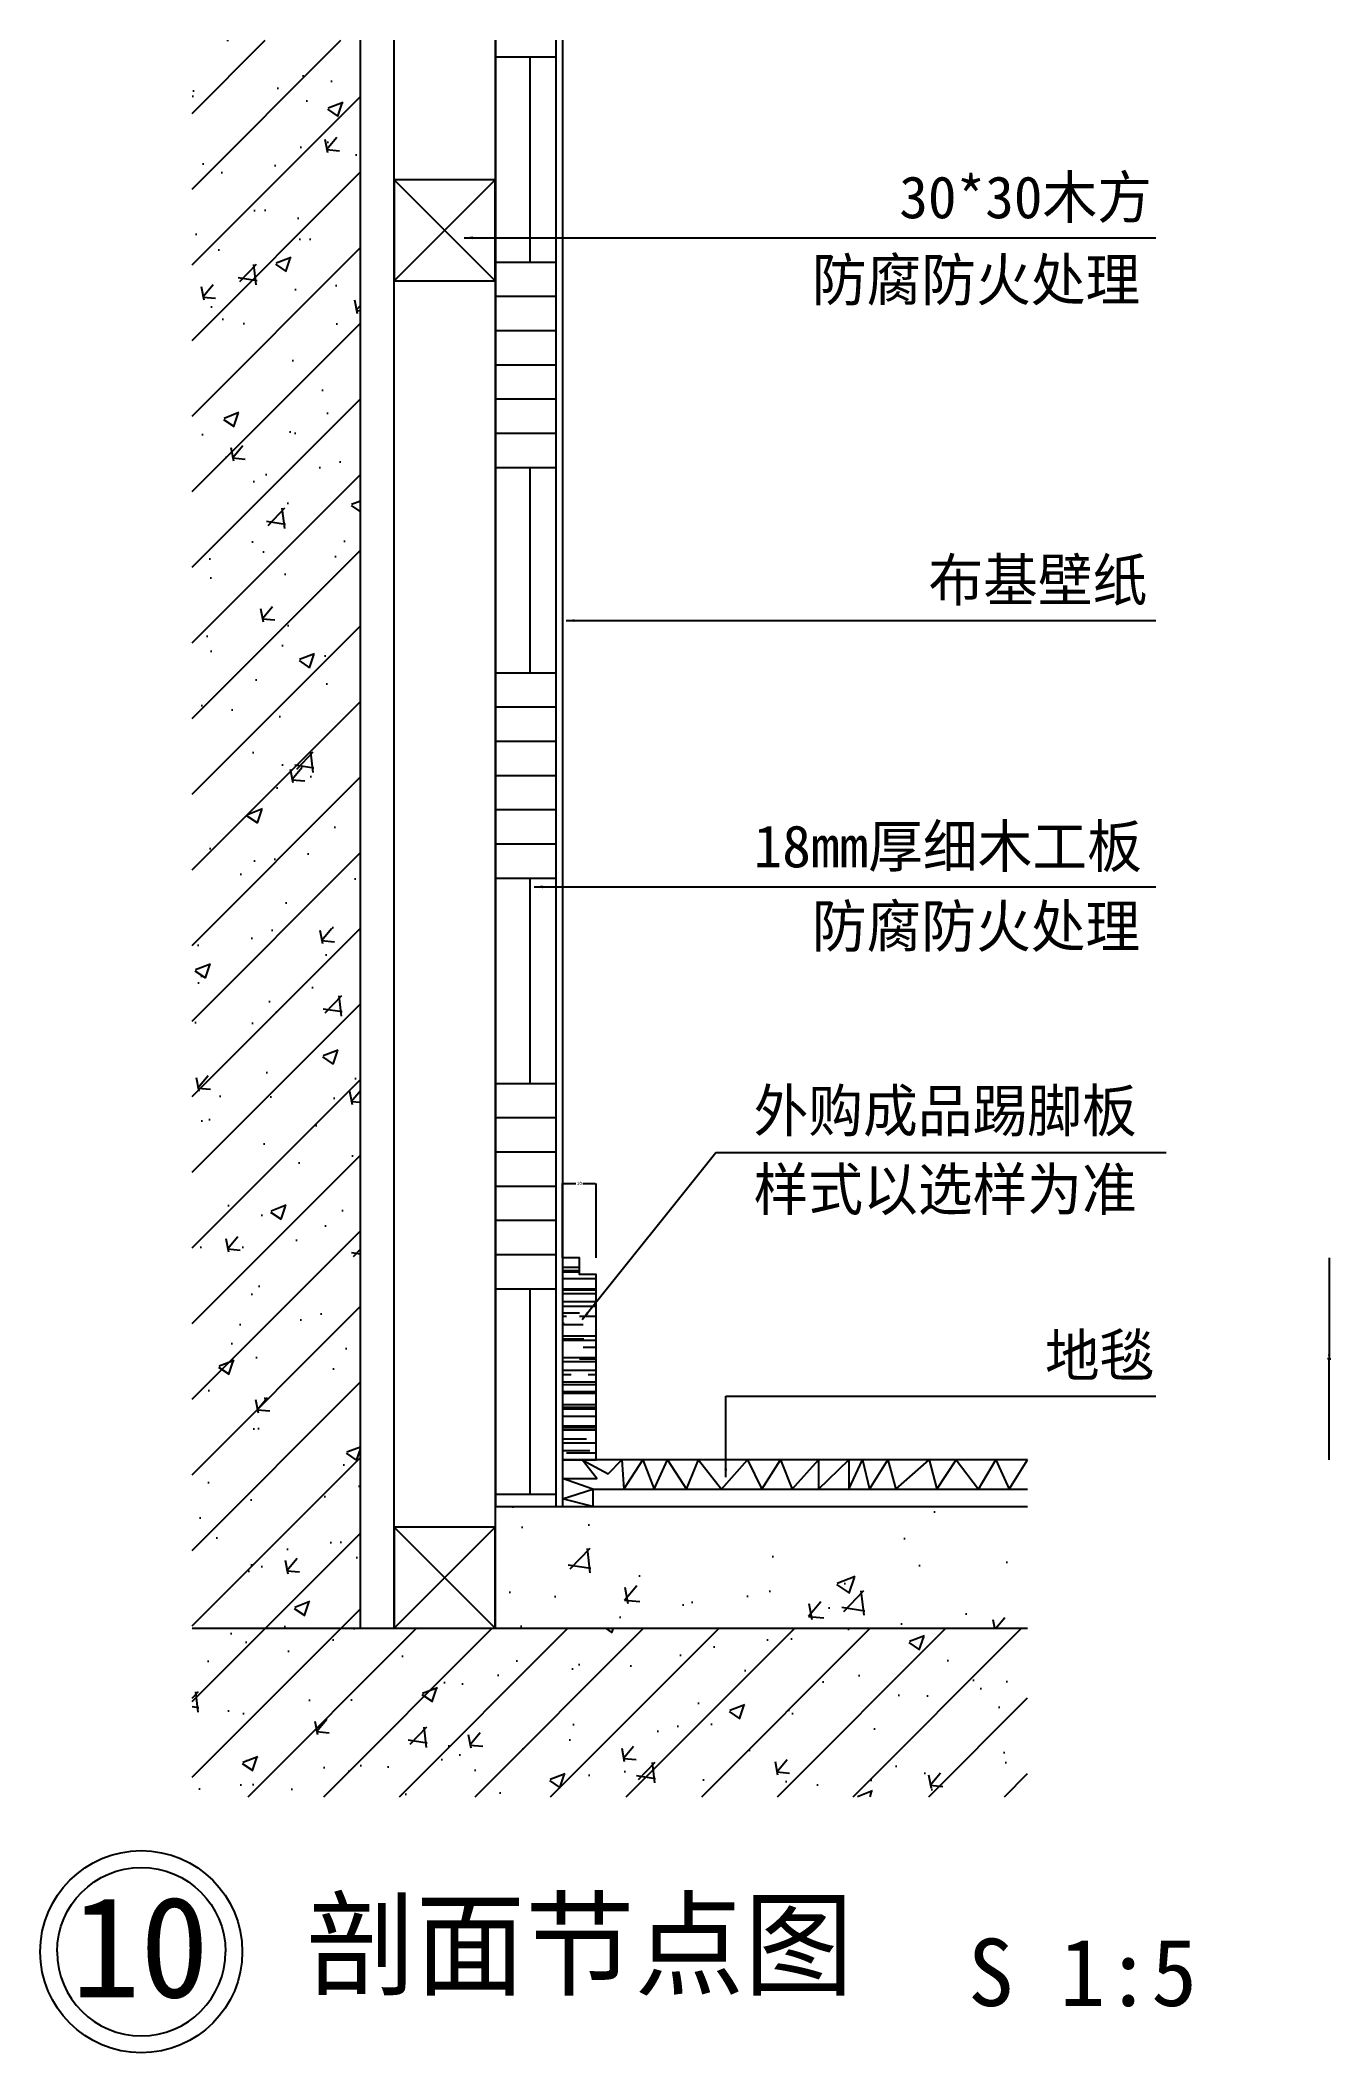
# Model space of a CAD drawing. Header units: metres. Extents: x 1107691 to 1108074, y -123000 to -122403.
import ezdxf

# ---------------------------------------------------------------- set-up
doc = ezdxf.new("R2010")
doc.units = ezdxf.units.M
for name, color, linetype in [('10', 8, 'Continuous'), ('20', 1, 'Continuous'), ('4', 3, 'Continuous'), ('8', 7, 'Continuous'), ('地面', 8, 'Continuous'), ('墙体', 2, 'Continuous')]:
    doc.layers.add(name, color=color, linetype=linetype)
doc.dimstyles.get("Standard").update_dxf_attribs({"dimtxt": 2.5, "dimasz": 2.5, "dimexe": 1.25, "dimexo": 0.625, "dimtad": 1, "dimcen": 2.5, "dimazin": 3, "dimtfac": 1, "dimtmove": 0, "dimatfit": 3})

# ---------------------------------------------------------------- blocks, each defined once
blk = doc.blocks.new('HY-4')
at = {"layer": '20'}
for points in [[(-5, 0, -1), (5, 0, -1)], [(-5, 0, 1), (5, 0, 1)]]:
    blk.add_lwpolyline(points, format="xyb", dxfattribs=at)
blk.add_circle((0, 0), 6, dxfattribs=at)
blk.add_circle((0, 0), 6, dxfattribs=at)
blk = doc.blocks.new('_CLOSEDFILLED')
at = {"color": 0, "linetype": 'BYBLOCK'}
blk.add_solid([(-1, 0.2), (0, 0), (-1, -0.2)], dxfattribs=at)
blk = doc.blocks.new('*D1')
for p, q in [((1108073.5, -122764.17), (1108073.5, -122794.17)), ((1108073.25, -122794.17), (1108073, -122794.17)), ((1108073.5, -122824.17), (1108073.5, -122794.17)), ((1108073.5, -122794.17), (1108073.5, -122794.17)), ((1108073.75, -122794.17), (1108074, -122794.17))]:
    blk.add_line(p, q)
at = {"layer": 'Defpoints'}
for p in [(1108073.5, -122764.17), (1108073.5, -122794.17), (1108073.5, -122824.17)]:
    blk.add_point(p, dxfattribs=at)
at = {"layer": '8', "xscale": 0.25, "yscale": 0.25}
blk.add_blockref('_CLOSEDFILLED', (1108073.5, -122794.17), dxfattribs=at)
at = {"layer": '8', "xscale": 0.25, "yscale": 0.25, "rotation": 180}
blk.add_blockref('_CLOSEDFILLED', (1108073.5, -122794.17), dxfattribs=at)
at = {"layer": '8', "insert": (1108073.5, -122793.045), "char_height": 1, "attachment_point": 5}
blk.add_mtext('0', dxfattribs=at)
blk = doc.blocks.new('*D2')
for p, q in [((1107845.9, -122764.17), (1107845.9, -122742.1)), ((1107846.15, -122742.1), (1107849.9, -122742.1)), ((1107851.9, -122742.1), (1107855.65, -122742.1)), ((1107855.9, -122764.17), (1107855.9, -122742.1))]:
    blk.add_line(p, q)
at = {"layer": 'Defpoints'}
for p in [(1107845.9, -122742.1), (1107845.9, -122764.17), (1107855.9, -122764.17)]:
    blk.add_point(p, dxfattribs=at)
at = {"layer": '8', "xscale": 0.25, "yscale": 0.25, "rotation": 180}
blk.add_blockref('_CLOSEDFILLED', (1107845.9, -122742.1), dxfattribs=at)
at = {"layer": '8', "xscale": 0.25, "yscale": 0.25}
blk.add_blockref('_CLOSEDFILLED', (1107855.9, -122742.1), dxfattribs=at)
at = {"layer": '8', "insert": (1107850.9, -122742.1), "char_height": 1, "attachment_point": 5}
blk.add_mtext('10', dxfattribs=at)

msp = doc.modelspace()

# ---------------------------------------------------------------- hatches: boundary and pattern name
at = {"layer": '10'}
h = msp.add_hatch(dxfattribs=at)
h.set_pattern_fill('ANSI31', scale=5)
h.paths.add_polyline_path([(1107983.98, -122874.17), (1107735.9, -122874.17), (1107735.9, -122924.17), (1107983.98, -122924.17)])
h.paths.add_polyline_path([(1107785.9, -122402.73), (1107735.9, -122402.73), (1107735.9, -122874.17), (1107785.9, -122874.17)])
h = msp.add_hatch(dxfattribs=at)
h.set_pattern_fill('AR-CONC', scale=0.25)
h.paths.add_polyline_path([(1107983.98, -122874.17), (1107735.9, -122874.17), (1107735.9, -122924.17), (1107983.98, -122924.17)])
h.paths.add_polyline_path([(1107785.9, -122402.73), (1107735.9, -122402.73), (1107735.9, -122874.17), (1107785.9, -122874.17)])
h = msp.add_hatch(dxfattribs=at)
h.set_pattern_fill('AR-PARQ1', scale=0.2)
h.paths.add_polyline_path([(1107843.9, -122402.73), (1107825.9, -122402.73), (1107825.9, -122838.06), (1107843.9, -122838.06)])
h = msp.add_hatch(dxfattribs=at)
h.set_pattern_fill('AR-RROOF', scale=0.2)
h.paths.add_polyline_path([(1107855.9, -122769.17), (1107850.9, -122769.17), (1107850.9, -122764.17), (1107845.9, -122764.17), (1107845.9, -122824.17), (1107855.9, -122824.17)])
h = msp.add_hatch(dxfattribs=at)
h.set_pattern_fill('AR-CONC', scale=0.3)
h.paths.add_polyline_path([(1107983.98, -122838.06), (1107825.9, -122838.06), (1107825.9, -122874.17), (1107983.98, -122874.17)])

# ---------------------------------------------------------------- linework, layer by layer
for p, q in [((1107795.9, -122874.17), (1107795.9, -122402.73)), ((1107825.9, -122402.73), (1107825.9, -122831.64)), ((1107825.9, -122402.73), (1107825.9, -122874.17)), ((1107843.9, -122402.73), (1107843.9, -122838.06)), ((1107825.9, -122444.17), (1107795.9, -122474.17)), ((1107825.9, -122474.17), (1107795.9, -122444.17)), ((1107983.98, -122824.17), (1107845.9, -122824.17)), ((1107825.9, -122844.17), (1107795.9, -122874.17)), ((1107825.9, -122874.17), (1107795.9, -122844.17))]:
    msp.add_line(p, q, dxfattribs=at)
for points in [[(1107825.9, -122474.17), (1107825.9, -122444.17), (1107795.9, -122444.17), (1107795.9, -122474.17)], [(1107825.9, -122874.17), (1107825.9, -122844.17), (1107795.9, -122844.17), (1107795.9, -122874.17)]]:
    msp.add_lwpolyline(points, close=True, dxfattribs=at)
msp.add_lwpolyline([(1107854.9, -122838.06), (1107845.9, -122835.73), (1107854.9, -122832.86), (1107845.9, -122829.72), (1107856.11, -122829.67), (1107851.78, -122824.17), (1107859.48, -122828.37), (1107863.47, -122824.17), (1107864.15, -122832.86), (1107869.73, -122824.17), (1107873.1, -122832.86), (1107877.04, -122824.17), (1107882.71, -122832.86), (1107886.25, -122824.17), (1107893.11, -122832.86), (1107900.85, -122824.17), (1107905.05, -122832.86), (1107910.59, -122824.17), (1107914.13, -122832.86), (1107921.87, -122824.17), (1107921.87, -122832.86), (1107930.94, -122824.17), (1107930.94, -122832.86), (1107934.96, -122824.17), (1107937.03, -122832.86), (1107942.48, -122824.17), (1107944.88, -122832.86), (1107954.8, -122824.17), (1107957.09, -122832.86), (1107962.76, -122824.17), (1107969.41, -122832.86), (1107974.54, -122824.17), (1107978.47, -122832.86), (1107983.98, -122824.17)], dxfattribs=at)
at = {"layer": '4'}
msp.add_line((1107845.9, -122402.73), (1107845.9, -122838.06), dxfattribs=at)
msp.add_lwpolyline([(1107855.9, -122824.17), (1107855.9, -122769.17), (1107850.9, -122769.17), (1107850.9, -122764.17), (1107845.9, -122764.17), (1107845.9, -122824.17), (1107855.9, -122824.17)], dxfattribs=at)
at = {"layer": '地面'}
for p, q in [((1107854.9, -122832.86), (1107983.98, -122832.86)), ((1107854.9, -122832.86), (1107854.9, -122838.06)), ((1107825.9, -122838.06), (1107983.98, -122838.06))]:
    msp.add_line(p, q, dxfattribs=at)
at = {"layer": '墙体'}
for p, q in [((1107785.9, -122874.17), (1107785.9, -122402.73)), ((1107735.9, -122874.17), (1107983.98, -122874.17))]:
    msp.add_line(p, q, dxfattribs=at)

# ---------------------------------------------------------------- block references
at = {"layer": '8', "xscale": 5, "yscale": 5, "zscale": 5}
msp.add_blockref('HY-4', (1107720.84, -122970.19), dxfattribs=at)

# ---------------------------------------------------------------- texts
for s, height, p in [('10', 30, (1107700.1, -122983.76)), ('剖面节点图', 25, (1107769.81, -122980.54)), ('S 1:5', 20, (1107966.28, -122986.32))]:
    msp.add_text(s, height=height).set_placement(p)
at = {"layer": '8'}
for s, p in [('30*30木方', (1107945.89, -122455.58)), ('防腐防火处理', (1107919.94, -122480.06)), ('布基壁纸', (1107954.54, -122569.22)), ('18mm厚细木工板', (1107902.64, -122648.27)), ('防腐防火处理', (1107919.94, -122671.98)), ('外购成品踢脚板', (1107902.64, -122726.75)), ('样式以选样为准', (1107902.64, -122750.09)), ('地毯', (1107989.13, -122799.42))]:
    msp.add_text(s, height=12.5, dxfattribs=at).set_placement(p)

# ---------------------------------------------------------------- dimensions: what is measured, and where the dimension line sits
for base, p1, p2, picture, middle in [((1107845.9, -122742.1), (1107845.9, -122764.17), (1107855.9, -122764.17), '*D2', (1107850.9, -122742.1)), ((1108073.5, -122794.17), (1108073.5, -122824.17), (1108073.5, -122764.17), '*D1', (1108073.5, -122793.045))]:
    dim = msp.add_linear_dim(base=base, p1=p1, p2=p2, dimstyle='Standard', dxfattribs=at)
    dim.commit()
    dim.dimension.update_dxf_attribs({"geometry": picture, "text_midpoint": middle})

# ---------------------------------------------------------------- leaders
for points in [[(1107816.68, -122461.38), (1108022.04, -122461.38)], [(1107846.96, -122575.02), (1108022.04, -122575.02)], [(1107837.47, -122654.07), (1108022.04, -122654.07)], [(1107851.76, -122782.55), (1107891.45, -122732.96), (1108025.14, -122732.96)], [(1107894.38, -122829.29), (1107894.38, -122805.22), (1108022.04, -122805.22)]]:
    msp.add_leader(points, dimstyle='Standard', dxfattribs=at)

doc.saveas('drawing.dxf')
